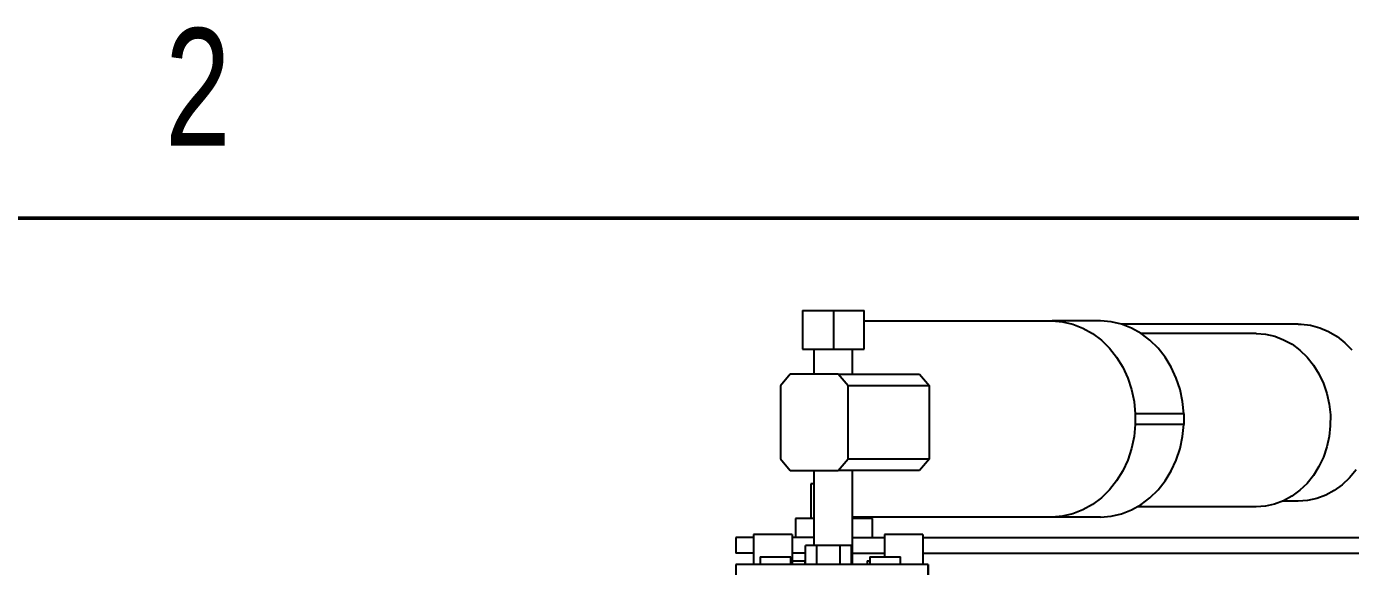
# Model space of a CAD drawing. Header units: inches. Extents: x 0.1 to 11.1, y 0.1 to 8.4.
# Drawn here: x 2.397 to 5.105, y 7.287 to 8.392 of the extents above; entities that cross this region are included whole.
import ezdxf

# ---------------------------------------------------------------- set-up
doc = ezdxf.new("R2010")
doc.units = ezdxf.units.IN
doc.header["$MEASUREMENT"] = 0
doc.styles.add('SLDTEXTSTYLE0', font='TXT', dxfattribs={"width": 0.75})

msp = doc.modelspace()

# ---------------------------------------------------------------- linework, layer by layer
at = {"color": 7, "linetype": 'Continuous', "lineweight": 50}
msp.add_line((0.5, 8), (10.5, 8), dxfattribs=at)
at = {"color": 7, "linetype": 'Continuous', "lineweight": 25}
for p, q in [((3.9842, 7.8109), (3.9842, 7.7322)), ((3.9842, 7.8109), (4.0472, 7.8109)), ((4.0472, 7.8109), (4.1102, 7.8109)), ((4.0472, 7.8109), (4.0472, 7.7322)), ((4.1102, 7.7322), (4.1102, 7.8109)), ((4.1102, 7.7898), (4.4942, 7.7898)), ((4.5936, 7.7898), (4.4942, 7.7898)), ((4.9975, 7.7832), (4.6356, 7.7832)), ((4.9117, 7.7638), (4.6765, 7.7638)), ((3.9842, 7.7322), (4.0472, 7.7322)), ((4.0073, 7.7322), (4.0073, 7.6808)), ((4.0472, 7.7322), (4.1102, 7.7322)), ((4.0861, 7.6808), (4.0861, 7.7322)), ((3.9589, 7.6808), (3.9387, 7.6572)), ((4.0568, 7.6808), (3.9589, 7.6808)), ((4.077, 7.6572), (4.0568, 7.6808)), ((4.0568, 7.6808), (4.223, 7.6808)), ((4.223, 7.6808), (4.2433, 7.6572)), ((3.9387, 7.6572), (3.9387, 7.5076)), ((4.077, 7.5076), (4.077, 7.6572)), ((4.2433, 7.6572), (4.077, 7.6572)), ((4.2433, 7.5076), (4.2433, 7.6572)), ((4.6644, 7.5998), (4.6644, 7.5781)), ((4.7638, 7.5998), (4.6644, 7.5998)), ((4.7638, 7.5998), (4.7638, 7.5781)), ((4.7638, 7.5781), (4.6644, 7.5781)), ((3.9387, 7.5076), (3.9589, 7.484)), ((4.0568, 7.484), (4.077, 7.5076)), ((4.077, 7.5076), (4.2433, 7.5076)), ((4.2433, 7.5076), (4.223, 7.484)), ((3.9589, 7.484), (4.0568, 7.484)), ((4.0073, 7.484), (4.0073, 7.3306)), ((4.223, 7.484), (4.0568, 7.484)), ((4.0861, 7.2913), (4.0861, 7.484)), ((4.0012, 7.4566), (4.0012, 7.3857)), ((4.0073, 7.4566), (4.0012, 7.4566)), ((4.9975, 7.421), (4.9655, 7.421)), ((4.9117, 7.4095), (4.669, 7.4095)), ((3.9697, 7.3857), (3.9697, 7.3464)), ((4.0073, 7.3857), (3.9697, 7.3857)), ((4.4942, 7.3882), (4.0861, 7.3882)), ((4.1272, 7.3857), (4.0861, 7.3857)), ((4.0957, 7.3882), (4.0957, 7.3857)), ((4.1272, 7.3464), (4.1272, 7.3857)), ((4.5936, 7.3882), (4.4942, 7.3882)), ((3.8475, 7.3464), (3.8475, 7.3149)), ((3.8837, 7.3464), (3.8475, 7.3464)), ((3.9625, 7.3531), (3.8837, 7.3531)), ((3.8837, 7.3531), (3.8837, 7.2913)), ((3.9625, 7.3531), (3.9625, 7.2913)), ((4.0073, 7.3464), (3.9625, 7.3464)), ((4.0861, 7.3464), (4.1514, 7.3464)), ((4.2302, 7.3531), (4.1514, 7.3531)), ((4.1514, 7.3531), (4.1514, 7.307)), ((4.2302, 7.3531), (4.2302, 7.2913)), ((4.2302, 7.3464), (6.7608, 7.3464)), ((3.8837, 7.3149), (3.8475, 7.3149)), ((3.9898, 7.3149), (3.9625, 7.3149)), ((3.9898, 7.2913), (3.9898, 7.3306)), ((4.0134, 7.3306), (3.9898, 7.3306)), ((4.0134, 7.2913), (4.0134, 7.3306)), ((4.0607, 7.3306), (4.0134, 7.3306)), ((4.0843, 7.3306), (4.0607, 7.3306)), ((4.0607, 7.2913), (4.0607, 7.3306)), ((4.0843, 7.2913), (4.0843, 7.3306)), ((4.0861, 7.3149), (4.1514, 7.3149)), ((4.2302, 7.3149), (6.7608, 7.3149)), ((3.8475, 7.2913), (3.8475, 7.2598)), ((4.2412, 7.2913), (3.8475, 7.2913)), ((3.8974, 7.307), (3.8974, 7.2913)), ((3.8974, 7.307), (3.9289, 7.307)), ((3.9289, 7.307), (3.9604, 7.307)), ((3.9604, 7.2913), (3.9604, 7.307)), ((3.9625, 7.2991), (3.9896, 7.2991)), ((3.9896, 7.2913), (3.9896, 7.2991)), ((4.1159, 7.2991), (4.1159, 7.2913)), ((4.1159, 7.2991), (4.1216, 7.2991)), ((4.1216, 7.307), (4.1216, 7.2913)), ((4.1216, 7.307), (4.1531, 7.307)), ((4.1531, 7.307), (4.1846, 7.307)), ((4.1846, 7.2913), (4.1846, 7.307)), ((4.2412, 7.2598), (4.2412, 7.2913)), ((4.2412, 7.2913), (4.2412, 7.2598)), ((4.2412, 7.2913), (4.2412, 7.2913))]:
    msp.add_line(p, q, dxfattribs=at)
at = {"color": 7, "linetype": 'Continuous', "lineweight": 25, "flags": 128}
for points in [[(4.4942, 7.7898), (4.5158, 7.7879), (4.537, 7.783), (4.5574, 7.7749), (4.5769, 7.764), (4.595, 7.7503), (4.6115, 7.7341), (4.6262, 7.7155), (4.6387, 7.695), (4.6489, 7.6728), (4.6567, 7.6493), (4.6619, 7.6248), (4.6644, 7.5998)], [(4.7638, 7.5998), (4.7612, 7.6248), (4.7561, 7.6493), (4.7483, 7.6728), (4.7381, 7.695), (4.7255, 7.7155), (4.7109, 7.7341), (4.6944, 7.7503), (4.6762, 7.764), (4.6568, 7.7749), (4.6363, 7.783), (4.6151, 7.7879), (4.5936, 7.7898)], [(4.9975, 7.7832), (5.0039, 7.783), (5.023, 7.7807), (5.0418, 7.7757), (5.0598, 7.7679), (5.0769, 7.7577), (5.0928, 7.745), (5.1072, 7.7302)], [(4.9117, 7.7638), (4.912, 7.7638), (4.931, 7.7624), (4.9497, 7.7582), (4.9678, 7.7513), (4.9851, 7.7418), (5.0011, 7.7298), (5.0158, 7.7156), (5.0288, 7.6994), (5.04, 7.6814), (5.0492, 7.6619), (5.0562, 7.6412), (5.0609, 7.6197), (5.0633, 7.5976), (5.0632, 7.5754), (5.0608, 7.5533), (5.0561, 7.5318), (5.0491, 7.5111), (5.0399, 7.4916), (5.0286, 7.4736), (5.0156, 7.4574), (5.0009, 7.4433), (4.9848, 7.4314), (4.9676, 7.4219), (4.9494, 7.415), (4.9307, 7.4109), (4.9117, 7.4095), (4.9117, 7.4095)], [(4.6644, 7.5781), (4.6619, 7.5531), (4.6567, 7.5287), (4.6489, 7.5051), (4.6387, 7.4829), (4.6262, 7.4624), (4.6115, 7.4439), (4.595, 7.4276), (4.5769, 7.4139), (4.5574, 7.403), (4.537, 7.395), (4.5158, 7.39), (4.4942, 7.3882)], [(4.5936, 7.3882), (4.6151, 7.39), (4.6363, 7.395), (4.6568, 7.403), (4.6762, 7.4139), (4.6944, 7.4276), (4.7109, 7.4439), (4.7255, 7.4624), (4.7381, 7.4829), (4.7483, 7.5051), (4.7561, 7.5287), (4.7612, 7.5531), (4.7638, 7.5781)], [(5.1159, 7.4851), (5.1026, 7.4689), (5.0877, 7.4547), (5.0714, 7.4428), (5.0539, 7.4334), (5.0356, 7.4265), (5.0167, 7.4224), (4.9975, 7.421), (4.9975, 7.421)]]:
    msp.add_lwpolyline(points, dxfattribs=at)

# ---------------------------------------------------------------- texts
at = {"color": 7, "linetype": 'Continuous', "lineweight": 0, "insert": (2.7476, 8.3883), "char_height": 0.24, "attachment_point": 2, "style": 'SLDTEXTSTYLE0'}
msp.add_mtext('2', dxfattribs=at)

doc.saveas('drawing.dxf')
